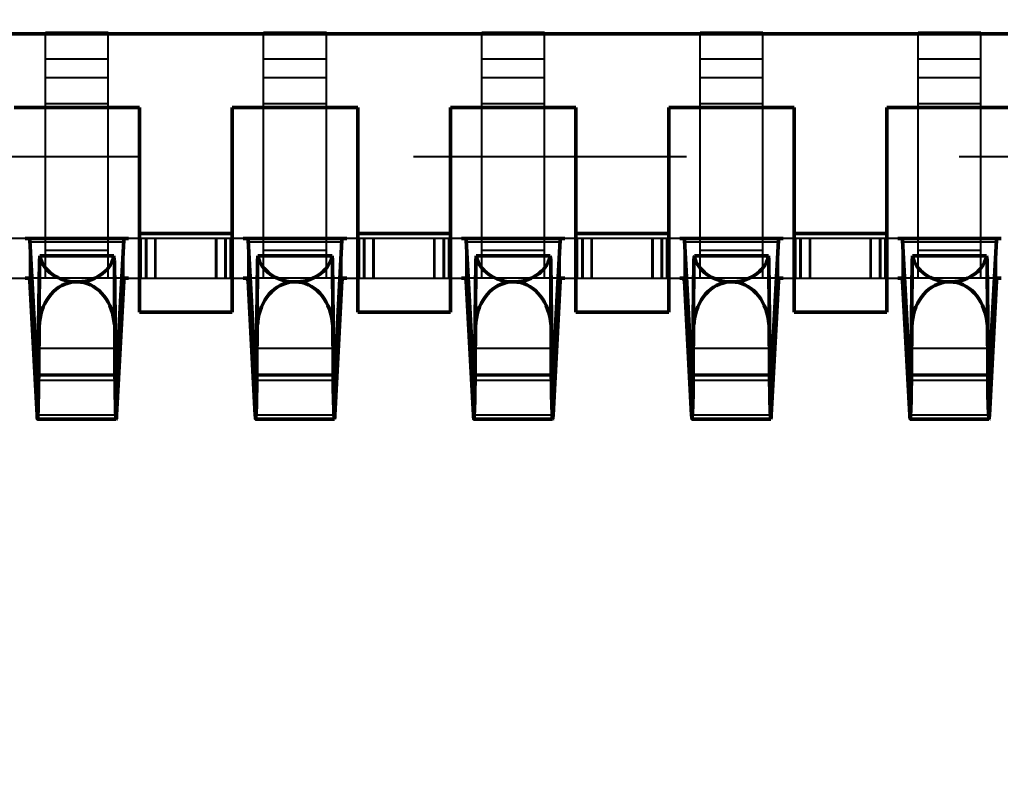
# Model space of a CAD drawing. Header units: millimetres. Extents: x -27 to 31.5, y -2.8 to 12.3.
# Drawn here: x 9.79 to 13.386, y 0 to 2.752 of the extents above; entities that cross this region are included whole.
import ezdxf

# ---------------------------------------------------------------- set-up
doc = ezdxf.new("R2010")
doc.units = ezdxf.units.MM
doc.linetypes.add('Dashed', pattern=[2, 1, -1])
for name, color, linetype, lineweight in [('AM_0', 7, 'Continuous', 50), ('AM_4', 3, 'Continuous', 25), ('AM_5', 3, 'Continuous', 25), ('AM_9', 6, 'Dashed', 25)]:
    doc.layers.add(name, color=color, linetype=linetype, lineweight=lineweight)
doc.dimstyles.new('ISO-25', dxfattribs={"dimtxt": 2.5, "dimasz": 2.5, "dimexe": 1.25, "dimexo": 0.625, "dimtad": 1, "dimtxsty": 'Standard', "dimcen": 2.5, "dimadec": 0, "dimazin": 0, "dimtfac": 1, "dimtmove": 0, "dimatfit": 3, "dimfxl": 1, "dimarcsym": 0})

# ---------------------------------------------------------------- blocks, each defined once
blk = doc.blocks.new('1_ERF8_C_211_05_0_060PN_0_in_ERF8_060_05_0_L_DV_TR_4')
at = {"layer": 'AM_0'}
for p, q in [((10.182, 1.95), (9.8104, 1.95)), ((9.8183, 1.95), (9.8172, 1.95)), ((9.8278, 1.9438), (9.8545, 1.447)), ((10.1455, 1.447), (10.1722, 1.9438)), ((10.1828, 1.95), (10.1817, 1.95)), ((10.1896, 1.95), (10.1828, 1.95)), ((10.9896, 1.95), (10.6104, 1.95)), ((10.6183, 1.95), (10.6172, 1.95)), ((10.6278, 1.9438), (10.6545, 1.447)), ((10.9455, 1.447), (10.9722, 1.9438)), ((10.9828, 1.95), (10.9817, 1.95)), ((11.7896, 1.95), (11.4104, 1.95)), ((11.4183, 1.95), (11.4172, 1.95)), ((11.4278, 1.9438), (11.4545, 1.447)), ((11.7455, 1.447), (11.7722, 1.9438)), ((11.7828, 1.95), (11.7817, 1.95)), ((12.5896, 1.95), (12.2104, 1.95)), ((12.2183, 1.95), (12.2172, 1.95)), ((12.2278, 1.9438), (12.2545, 1.447)), ((12.5455, 1.447), (12.5722, 1.9438)), ((12.5828, 1.95), (12.5817, 1.95)), ((13.3896, 1.95), (13.0104, 1.95)), ((13.0183, 1.95), (13.0172, 1.95)), ((13.0278, 1.9438), (13.0545, 1.447)), ((13.3455, 1.447), (13.3722, 1.9438)), ((13.3828, 1.95), (13.3817, 1.95)), ((10.1359, 1.886), (9.8641, 1.886)), ((10.9359, 1.886), (10.6641, 1.886)), ((11.7359, 1.886), (11.4641, 1.886)), ((12.5359, 1.886), (12.2641, 1.886)), ((13.3359, 1.886), (13.0641, 1.886)), ((9.8588, 1.547), (9.8625, 1.8698)), ((9.8604, 1.4519), (9.8625, 1.8698)), ((10.1375, 1.8698), (10.1412, 1.547)), ((10.1396, 1.4519), (10.1375, 1.8698)), ((10.6588, 1.547), (10.6625, 1.8698)), ((10.6604, 1.4519), (10.6625, 1.8698)), ((10.9375, 1.8698), (10.9412, 1.547)), ((10.9396, 1.4519), (10.9375, 1.8698)), ((11.4588, 1.547), (11.4625, 1.8698)), ((11.4604, 1.4519), (11.4625, 1.8698)), ((11.7375, 1.8698), (11.7412, 1.547)), ((11.7396, 1.4519), (11.7375, 1.8698)), ((12.2588, 1.547), (12.2625, 1.8698)), ((12.2604, 1.4519), (12.2625, 1.8698)), ((12.5375, 1.8698), (12.5412, 1.547)), ((12.5396, 1.4519), (12.5375, 1.8698)), ((13.0588, 1.547), (13.0625, 1.8698)), ((13.0604, 1.4519), (13.0625, 1.8698)), ((13.3375, 1.8698), (13.3412, 1.547)), ((13.3396, 1.4519), (13.3375, 1.8698)), ((9.8104, 1.805), (9.8249, 1.805)), ((10.1751, 1.805), (10.1896, 1.805)), ((10.6104, 1.805), (10.6249, 1.805)), ((10.9751, 1.805), (10.9896, 1.805)), ((11.4104, 1.805), (11.4249, 1.805)), ((11.7751, 1.805), (11.7896, 1.805)), ((12.2104, 1.805), (12.2249, 1.805)), ((12.5751, 1.805), (12.5896, 1.805)), ((13.0104, 1.805), (13.0249, 1.805)), ((13.3751, 1.805), (13.3896, 1.805)), ((9.854, 1.302), (9.8278, 1.7948)), ((10.0081, 1.791), (9.9919, 1.791)), ((10.1722, 1.7948), (10.146, 1.302)), ((10.654, 1.302), (10.6278, 1.7948)), ((10.8081, 1.791), (10.7919, 1.791)), ((10.9722, 1.7948), (10.946, 1.302)), ((11.454, 1.302), (11.4278, 1.7948)), ((11.6081, 1.791), (11.5919, 1.791)), ((11.7722, 1.7948), (11.746, 1.302)), ((12.254, 1.302), (12.2278, 1.7948)), ((12.4081, 1.791), (12.3919, 1.791)), ((12.5722, 1.7948), (12.546, 1.302)), ((13.054, 1.302), (13.0278, 1.7948)), ((13.2081, 1.791), (13.1919, 1.791)), ((13.3722, 1.7948), (13.346, 1.302)), ((9.8571, 1.447), (9.8545, 1.447)), ((10.1455, 1.447), (10.1429, 1.447)), ((10.6571, 1.447), (10.6545, 1.447)), ((10.9455, 1.447), (10.9429, 1.447)), ((11.4571, 1.447), (11.4545, 1.447)), ((11.7455, 1.447), (11.7429, 1.447)), ((12.2571, 1.447), (12.2545, 1.447)), ((12.5455, 1.447), (12.5429, 1.447)), ((13.0571, 1.447), (13.0545, 1.447)), ((13.3455, 1.447), (13.3429, 1.447)), ((10.1444, 1.288), (9.8556, 1.288)), ((10.9444, 1.288), (10.6556, 1.288)), ((11.7444, 1.288), (11.4556, 1.288)), ((12.5444, 1.288), (12.2556, 1.288)), ((13.3444, 1.288), (13.0556, 1.288))]:
    blk.add_line(p, q, dxfattribs=at)
for points in [[(9.8278, 1.9438), (9.825, 1.9486), (9.8183, 1.95)], [(10.1817, 1.95), (10.1752, 1.9487), (10.1722, 1.9438)], [(10.6278, 1.9438), (10.625, 1.9486), (10.6183, 1.95)], [(10.9817, 1.95), (10.9752, 1.9487), (10.9722, 1.9438)], [(11.4278, 1.9438), (11.425, 1.9486), (11.4183, 1.95)], [(11.7817, 1.95), (11.7752, 1.9487), (11.7722, 1.9438)], [(12.2278, 1.9438), (12.225, 1.9486), (12.2183, 1.95)], [(12.5817, 1.95), (12.5752, 1.9487), (12.5722, 1.9438)], [(13.0278, 1.9438), (13.025, 1.9486), (13.0183, 1.95)], [(13.3817, 1.95), (13.3752, 1.9487), (13.3722, 1.9438)], [(9.8625, 1.8698), (9.8638, 1.8842), (9.8641, 1.886)], [(9.8641, 1.886), (9.8665, 1.8763), (9.87, 1.8668), (9.8745, 1.8576), (9.88, 1.8487), (9.8863, 1.8403), (9.8936, 1.8323), (9.9016, 1.825), (9.9104, 1.8182), (9.9198, 1.812), (9.9299, 1.8066), (9.9405, 1.802), (9.9516, 1.7981), (9.963, 1.795), (9.9747, 1.7927), (9.9866, 1.7913), (9.9919, 1.791)], [(10.0081, 1.791), (10.0201, 1.792), (10.0319, 1.7939), (10.0435, 1.7966), (10.0547, 1.8002), (10.0655, 1.8045), (10.0758, 1.8096), (10.0856, 1.8154), (10.0947, 1.8219), (10.103, 1.829), (10.1106, 1.8367), (10.1174, 1.845), (10.1232, 1.8536), (10.1281, 1.8627), (10.1321, 1.8721), (10.135, 1.8817), (10.1359, 1.886)], [(10.1359, 1.886), (10.1374, 1.8716), (10.1375, 1.8698)], [(10.6625, 1.8698), (10.6638, 1.8842), (10.6641, 1.886)], [(10.6641, 1.886), (10.6665, 1.8763), (10.67, 1.8668), (10.6745, 1.8576), (10.68, 1.8487), (10.6863, 1.8403), (10.6936, 1.8323), (10.7016, 1.825), (10.7104, 1.8182), (10.7198, 1.812), (10.7299, 1.8066), (10.7405, 1.802), (10.7516, 1.7981), (10.763, 1.795), (10.7747, 1.7927), (10.7866, 1.7913), (10.7919, 1.791)], [(10.8081, 1.791), (10.8201, 1.792), (10.8319, 1.7939), (10.8435, 1.7966), (10.8547, 1.8002), (10.8655, 1.8045), (10.8758, 1.8096), (10.8856, 1.8154), (10.8947, 1.8219), (10.903, 1.829), (10.9106, 1.8367), (10.9174, 1.845), (10.9232, 1.8536), (10.9281, 1.8627), (10.9321, 1.8721), (10.935, 1.8817), (10.9359, 1.886)], [(10.9359, 1.886), (10.9374, 1.8716), (10.9375, 1.8698)], [(11.4625, 1.8698), (11.4638, 1.8842), (11.4641, 1.886)], [(11.4641, 1.886), (11.4665, 1.8763), (11.47, 1.8668), (11.4745, 1.8576), (11.48, 1.8487), (11.4863, 1.8403), (11.4936, 1.8323), (11.5016, 1.825), (11.5104, 1.8182), (11.5198, 1.812), (11.5299, 1.8066), (11.5405, 1.802), (11.5516, 1.7981), (11.563, 1.795), (11.5747, 1.7927), (11.5866, 1.7913), (11.5919, 1.791)], [(11.6081, 1.791), (11.6201, 1.792), (11.6319, 1.7939), (11.6435, 1.7966), (11.6547, 1.8002), (11.6655, 1.8045), (11.6758, 1.8096), (11.6856, 1.8154), (11.6947, 1.8219), (11.703, 1.829), (11.7106, 1.8367), (11.7174, 1.845), (11.7232, 1.8536), (11.7281, 1.8627), (11.7321, 1.8721), (11.735, 1.8817), (11.7359, 1.886)], [(11.7359, 1.886), (11.7374, 1.8716), (11.7375, 1.8698)], [(12.2625, 1.8698), (12.2638, 1.8842), (12.2641, 1.886)], [(12.2641, 1.886), (12.2665, 1.8763), (12.27, 1.8668), (12.2745, 1.8576), (12.28, 1.8487), (12.2863, 1.8403), (12.2936, 1.8323), (12.3016, 1.825), (12.3104, 1.8182), (12.3198, 1.812), (12.3299, 1.8066), (12.3405, 1.802), (12.3516, 1.7981), (12.363, 1.795), (12.3747, 1.7927), (12.3866, 1.7913), (12.3919, 1.791)], [(12.4081, 1.791), (12.4201, 1.792), (12.4319, 1.7939), (12.4435, 1.7966), (12.4547, 1.8002), (12.4655, 1.8045), (12.4758, 1.8096), (12.4856, 1.8154), (12.4947, 1.8219), (12.503, 1.829), (12.5106, 1.8367), (12.5174, 1.845), (12.5232, 1.8536), (12.5281, 1.8627), (12.5321, 1.8721), (12.535, 1.8817), (12.5359, 1.886)], [(12.5359, 1.886), (12.5374, 1.8716), (12.5375, 1.8698)], [(13.0625, 1.8698), (13.0638, 1.8842), (13.0641, 1.886)], [(13.0641, 1.886), (13.0665, 1.8763), (13.07, 1.8668), (13.0745, 1.8576), (13.08, 1.8487), (13.0863, 1.8403), (13.0936, 1.8323), (13.1016, 1.825), (13.1104, 1.8182), (13.1198, 1.812), (13.1299, 1.8066), (13.1405, 1.802), (13.1516, 1.7981), (13.163, 1.795), (13.1747, 1.7927), (13.1866, 1.7913), (13.1919, 1.791)], [(13.2081, 1.791), (13.2201, 1.792), (13.2319, 1.7939), (13.2435, 1.7966), (13.2547, 1.8002), (13.2655, 1.8045), (13.2758, 1.8096), (13.2856, 1.8154), (13.2947, 1.8219), (13.303, 1.829), (13.3106, 1.8367), (13.3174, 1.845), (13.3232, 1.8536), (13.3281, 1.8627), (13.3321, 1.8721), (13.335, 1.8817), (13.3359, 1.886)], [(13.3359, 1.886), (13.3374, 1.8716), (13.3375, 1.8698)], [(9.8249, 1.805), (9.8274, 1.7978), (9.8278, 1.7948)], [(10.1722, 1.7948), (10.1738, 1.802), (10.1751, 1.805)], [(10.6249, 1.805), (10.6274, 1.7978), (10.6278, 1.7948)], [(10.9722, 1.7948), (10.9738, 1.802), (10.9751, 1.805)], [(11.4249, 1.805), (11.4274, 1.7978), (11.4278, 1.7948)], [(11.7722, 1.7948), (11.7738, 1.802), (11.7751, 1.805)], [(12.2249, 1.805), (12.2274, 1.7978), (12.2278, 1.7948)], [(12.5722, 1.7948), (12.5738, 1.802), (12.5751, 1.805)], [(13.0249, 1.805), (13.0274, 1.7978), (13.0278, 1.7948)], [(13.3722, 1.7948), (13.3738, 1.802), (13.3751, 1.805)], [(9.9919, 1.791), (9.9799, 1.7895), (9.9681, 1.7867), (9.9565, 1.7828), (9.9453, 1.7775), (9.9345, 1.7712), (9.9242, 1.7637), (9.9144, 1.7551), (9.9053, 1.7456), (9.897, 1.7351), (9.8894, 1.7238), (9.8826, 1.7117), (9.8768, 1.6989), (9.8719, 1.6856), (9.8679, 1.6718), (9.865, 1.6576), (9.8631, 1.6432), (9.8625, 1.6351)], [(10.1375, 1.6351), (10.1362, 1.6496), (10.1338, 1.6639), (10.1304, 1.6779), (10.1261, 1.6915), (10.1207, 1.7046), (10.1145, 1.7171), (10.1074, 1.7288), (10.0994, 1.7398), (10.0908, 1.7499), (10.0814, 1.759), (10.0714, 1.7671), (10.0608, 1.7741), (10.0498, 1.78), (10.0384, 1.7847), (10.0267, 1.7881), (10.0149, 1.7903), (10.0081, 1.791)], [(10.7919, 1.791), (10.7799, 1.7895), (10.7681, 1.7867), (10.7565, 1.7828), (10.7453, 1.7775), (10.7345, 1.7712), (10.7242, 1.7637), (10.7144, 1.7551), (10.7053, 1.7456), (10.697, 1.7351), (10.6894, 1.7238), (10.6826, 1.7117), (10.6768, 1.6989), (10.6719, 1.6856), (10.6679, 1.6718), (10.665, 1.6576), (10.6631, 1.6432), (10.6625, 1.6351)], [(10.9375, 1.6351), (10.9362, 1.6496), (10.9338, 1.6639), (10.9304, 1.6779), (10.9261, 1.6915), (10.9207, 1.7046), (10.9145, 1.7171), (10.9074, 1.7288), (10.8994, 1.7398), (10.8908, 1.7499), (10.8814, 1.759), (10.8714, 1.7671), (10.8608, 1.7741), (10.8498, 1.78), (10.8384, 1.7847), (10.8267, 1.7881), (10.8149, 1.7903), (10.8081, 1.791)], [(11.5919, 1.791), (11.5799, 1.7895), (11.5681, 1.7867), (11.5565, 1.7828), (11.5453, 1.7775), (11.5345, 1.7712), (11.5242, 1.7637), (11.5144, 1.7551), (11.5053, 1.7456), (11.497, 1.7351), (11.4894, 1.7238), (11.4826, 1.7117), (11.4768, 1.6989), (11.4719, 1.6856), (11.4679, 1.6718), (11.465, 1.6576), (11.4631, 1.6432), (11.4625, 1.6351)], [(11.7375, 1.6351), (11.7362, 1.6496), (11.7338, 1.6639), (11.7304, 1.6779), (11.7261, 1.6915), (11.7207, 1.7046), (11.7145, 1.7171), (11.7074, 1.7288), (11.6994, 1.7398), (11.6908, 1.7499), (11.6814, 1.759), (11.6714, 1.7671), (11.6608, 1.7741), (11.6498, 1.78), (11.6384, 1.7847), (11.6267, 1.7881), (11.6149, 1.7903), (11.6081, 1.791)], [(12.3919, 1.791), (12.3799, 1.7895), (12.3681, 1.7867), (12.3565, 1.7828), (12.3453, 1.7775), (12.3345, 1.7712), (12.3242, 1.7637), (12.3144, 1.7551), (12.3053, 1.7456), (12.297, 1.7351), (12.2894, 1.7238), (12.2826, 1.7117), (12.2768, 1.6989), (12.2719, 1.6856), (12.2679, 1.6718), (12.265, 1.6576), (12.2631, 1.6432), (12.2625, 1.6351)], [(12.5375, 1.6351), (12.5362, 1.6496), (12.5338, 1.6639), (12.5304, 1.6779), (12.5261, 1.6915), (12.5207, 1.7046), (12.5145, 1.7171), (12.5074, 1.7288), (12.4994, 1.7398), (12.4908, 1.7499), (12.4814, 1.759), (12.4714, 1.7671), (12.4608, 1.7741), (12.4498, 1.78), (12.4384, 1.7847), (12.4267, 1.7881), (12.4149, 1.7903), (12.4081, 1.791)], [(13.1919, 1.791), (13.1799, 1.7895), (13.1681, 1.7867), (13.1565, 1.7828), (13.1453, 1.7775), (13.1345, 1.7712), (13.1242, 1.7637), (13.1144, 1.7551), (13.1053, 1.7456), (13.097, 1.7351), (13.0894, 1.7238), (13.0826, 1.7117), (13.0768, 1.6989), (13.0719, 1.6856), (13.0679, 1.6718), (13.065, 1.6576), (13.0631, 1.6432), (13.0625, 1.6351)], [(13.3375, 1.6351), (13.3362, 1.6496), (13.3338, 1.6639), (13.3304, 1.6779), (13.3261, 1.6915), (13.3207, 1.7046), (13.3145, 1.7171), (13.3074, 1.7288), (13.2994, 1.7398), (13.2908, 1.7499), (13.2814, 1.759), (13.2714, 1.7671), (13.2608, 1.7741), (13.2498, 1.78), (13.2384, 1.7847), (13.2267, 1.7881), (13.2149, 1.7903), (13.2081, 1.791)], [(9.8588, 1.547), (9.8586, 1.5288), (9.8584, 1.5118), (9.8582, 1.4961), (9.8579, 1.4819), (9.8577, 1.4693), (9.8574, 1.4582), (9.8571, 1.449), (9.8568, 1.4415), (9.8565, 1.4359), (9.8562, 1.4322), (9.8559, 1.4304), (9.8558, 1.4302)], [(10.1442, 1.4302), (10.1439, 1.4312), (10.1436, 1.4341), (10.1433, 1.4389), (10.143, 1.4457), (10.1427, 1.4542), (10.1424, 1.4645), (10.1422, 1.4765), (10.1419, 1.4901), (10.1417, 1.5052), (10.1415, 1.5217), (10.1413, 1.5394), (10.1412, 1.547)], [(10.6588, 1.547), (10.6586, 1.5288), (10.6584, 1.5118), (10.6582, 1.4961), (10.6579, 1.4819), (10.6577, 1.4693), (10.6574, 1.4582), (10.6571, 1.449), (10.6568, 1.4415), (10.6565, 1.4359), (10.6562, 1.4322), (10.6559, 1.4304), (10.6558, 1.4302)], [(10.9442, 1.4302), (10.9439, 1.4312), (10.9436, 1.4341), (10.9433, 1.4389), (10.943, 1.4457), (10.9427, 1.4542), (10.9424, 1.4645), (10.9422, 1.4765), (10.9419, 1.4901), (10.9417, 1.5052), (10.9415, 1.5217), (10.9413, 1.5394), (10.9412, 1.547)], [(11.4588, 1.547), (11.4586, 1.5288), (11.4584, 1.5118), (11.4582, 1.4961), (11.4579, 1.4819), (11.4577, 1.4693), (11.4574, 1.4582), (11.4571, 1.449), (11.4568, 1.4415), (11.4565, 1.4359), (11.4562, 1.4322), (11.4559, 1.4304), (11.4558, 1.4302)], [(11.7442, 1.4302), (11.7439, 1.4312), (11.7436, 1.4341), (11.7433, 1.4389), (11.743, 1.4457), (11.7427, 1.4542), (11.7424, 1.4645), (11.7422, 1.4765), (11.7419, 1.4901), (11.7417, 1.5052), (11.7415, 1.5217), (11.7413, 1.5394), (11.7412, 1.547)], [(12.2588, 1.547), (12.2586, 1.5288), (12.2584, 1.5118), (12.2582, 1.4961), (12.2579, 1.4819), (12.2577, 1.4693), (12.2574, 1.4582), (12.2571, 1.449), (12.2568, 1.4415), (12.2565, 1.4359), (12.2562, 1.4322), (12.2559, 1.4304), (12.2558, 1.4302)], [(12.5442, 1.4302), (12.5439, 1.4312), (12.5436, 1.4341), (12.5433, 1.4389), (12.543, 1.4457), (12.5427, 1.4542), (12.5424, 1.4645), (12.5422, 1.4765), (12.5419, 1.4901), (12.5417, 1.5052), (12.5415, 1.5217), (12.5413, 1.5394), (12.5412, 1.547)], [(13.0588, 1.547), (13.0586, 1.5288), (13.0584, 1.5118), (13.0582, 1.4961), (13.0579, 1.4819), (13.0577, 1.4693), (13.0574, 1.4582), (13.0571, 1.449), (13.0568, 1.4415), (13.0565, 1.4359), (13.0562, 1.4322), (13.0559, 1.4304), (13.0558, 1.4302)], [(13.3442, 1.4302), (13.3439, 1.4312), (13.3436, 1.4341), (13.3433, 1.4389), (13.343, 1.4457), (13.3427, 1.4542), (13.3424, 1.4645), (13.3422, 1.4765), (13.3419, 1.4901), (13.3417, 1.5052), (13.3415, 1.5217), (13.3413, 1.5394), (13.3412, 1.547)], [(9.8558, 1.4302), (9.8555, 1.4312), (9.8552, 1.4341), (9.8549, 1.4389), (9.8546, 1.4457), (9.8545, 1.447)], [(9.8604, 1.4519), (9.86, 1.4227), (9.8596, 1.396), (9.8592, 1.3718), (9.8588, 1.3504), (9.8583, 1.3319), (9.8578, 1.3166), (9.8572, 1.3044), (9.8567, 1.2956), (9.8562, 1.2901), (9.8556, 1.288), (9.8556, 1.288)], [(10.1444, 1.288), (10.1439, 1.2897), (10.1433, 1.2948), (10.1428, 1.3032), (10.1423, 1.315), (10.1418, 1.33), (10.1413, 1.3481), (10.1408, 1.3692), (10.1404, 1.393), (10.14, 1.4195), (10.1396, 1.4484), (10.1396, 1.4519)], [(10.1455, 1.447), (10.1452, 1.44), (10.1449, 1.4348), (10.1446, 1.4316), (10.1443, 1.4302), (10.1442, 1.4302)], [(10.6558, 1.4302), (10.6555, 1.4312), (10.6552, 1.4341), (10.6549, 1.4389), (10.6546, 1.4457), (10.6545, 1.447)], [(10.6604, 1.4519), (10.66, 1.4227), (10.6596, 1.396), (10.6592, 1.3718), (10.6588, 1.3504), (10.6583, 1.3319), (10.6578, 1.3166), (10.6572, 1.3044), (10.6567, 1.2956), (10.6562, 1.2901), (10.6556, 1.288), (10.6556, 1.288)], [(10.9444, 1.288), (10.9439, 1.2897), (10.9433, 1.2948), (10.9428, 1.3032), (10.9423, 1.315), (10.9418, 1.33), (10.9413, 1.3481), (10.9408, 1.3692), (10.9404, 1.393), (10.94, 1.4195), (10.9396, 1.4484), (10.9396, 1.4519)], [(10.9455, 1.447), (10.9452, 1.44), (10.9449, 1.4348), (10.9446, 1.4316), (10.9443, 1.4302), (10.9442, 1.4302)], [(11.4558, 1.4302), (11.4555, 1.4312), (11.4552, 1.4341), (11.4549, 1.4389), (11.4546, 1.4457), (11.4545, 1.447)], [(11.4604, 1.4519), (11.46, 1.4227), (11.4596, 1.396), (11.4592, 1.3718), (11.4588, 1.3504), (11.4583, 1.3319), (11.4578, 1.3166), (11.4572, 1.3044), (11.4567, 1.2956), (11.4562, 1.2901), (11.4556, 1.288), (11.4556, 1.288)], [(11.7444, 1.288), (11.7439, 1.2897), (11.7433, 1.2948), (11.7428, 1.3032), (11.7423, 1.315), (11.7418, 1.33), (11.7413, 1.3481), (11.7408, 1.3692), (11.7404, 1.393), (11.74, 1.4195), (11.7396, 1.4484), (11.7396, 1.4519)], [(11.7455, 1.447), (11.7452, 1.44), (11.7449, 1.4348), (11.7446, 1.4316), (11.7443, 1.4302), (11.7442, 1.4302)], [(12.2558, 1.4302), (12.2555, 1.4312), (12.2552, 1.4341), (12.2549, 1.4389), (12.2546, 1.4457), (12.2545, 1.447)], [(12.2604, 1.4519), (12.26, 1.4227), (12.2596, 1.396), (12.2592, 1.3718), (12.2588, 1.3504), (12.2583, 1.3319), (12.2578, 1.3166), (12.2572, 1.3044), (12.2567, 1.2956), (12.2562, 1.2901), (12.2556, 1.288), (12.2556, 1.288)], [(12.5444, 1.288), (12.5439, 1.2897), (12.5433, 1.2948), (12.5428, 1.3032), (12.5423, 1.315), (12.5418, 1.33), (12.5413, 1.3481), (12.5408, 1.3692), (12.5404, 1.393), (12.54, 1.4195), (12.5396, 1.4484), (12.5396, 1.4519)], [(12.5455, 1.447), (12.5452, 1.44), (12.5449, 1.4348), (12.5446, 1.4316), (12.5443, 1.4302), (12.5442, 1.4302)], [(13.0558, 1.4302), (13.0555, 1.4312), (13.0552, 1.4341), (13.0549, 1.4389), (13.0546, 1.4457), (13.0545, 1.447)], [(13.0604, 1.4519), (13.06, 1.4227), (13.0596, 1.396), (13.0592, 1.3718), (13.0588, 1.3504), (13.0583, 1.3319), (13.0578, 1.3166), (13.0572, 1.3044), (13.0567, 1.2956), (13.0562, 1.2901), (13.0556, 1.288), (13.0556, 1.288)], [(13.3444, 1.288), (13.3439, 1.2897), (13.3433, 1.2948), (13.3428, 1.3032), (13.3423, 1.315), (13.3418, 1.33), (13.3413, 1.3481), (13.3408, 1.3692), (13.3404, 1.393), (13.34, 1.4195), (13.3396, 1.4484), (13.3396, 1.4519)], [(13.3455, 1.447), (13.3452, 1.44), (13.3449, 1.4348), (13.3446, 1.4316), (13.3443, 1.4302), (13.3442, 1.4302)], [(9.8556, 1.288), (9.855, 1.2896), (9.8545, 1.2946), (9.854, 1.302)], [(10.146, 1.302), (10.1455, 1.294), (10.1449, 1.2893), (10.1444, 1.288)], [(10.6556, 1.288), (10.655, 1.2896), (10.6545, 1.2946), (10.654, 1.302)], [(10.946, 1.302), (10.9455, 1.294), (10.9449, 1.2893), (10.9444, 1.288)], [(11.4556, 1.288), (11.455, 1.2896), (11.4545, 1.2946), (11.454, 1.302)], [(11.746, 1.302), (11.7455, 1.294), (11.7449, 1.2893), (11.7444, 1.288)], [(12.2556, 1.288), (12.255, 1.2896), (12.2545, 1.2946), (12.254, 1.302)], [(12.546, 1.302), (12.5455, 1.294), (12.5449, 1.2893), (12.5444, 1.288)], [(13.0556, 1.288), (13.055, 1.2896), (13.0545, 1.2946), (13.054, 1.302)], [(13.346, 1.302), (13.3455, 1.294), (13.3449, 1.2893), (13.3444, 1.288)]]:
    blk.add_lwpolyline(points, dxfattribs=at)
at = {"layer": 'AM_4'}
for p, q in [((9.8278, 1.7948), (9.8278, 1.9438)), ((10.1722, 1.7948), (10.1722, 1.9438)), ((10.6278, 1.7948), (10.6278, 1.9438)), ((10.9722, 1.7948), (10.9722, 1.9438)), ((11.4278, 1.7948), (11.4278, 1.9438)), ((11.7722, 1.7948), (11.7722, 1.9438)), ((12.2278, 1.7948), (12.2278, 1.9438)), ((12.5722, 1.7948), (12.5722, 1.9438)), ((13.0278, 1.7948), (13.0278, 1.9438)), ((13.3722, 1.7948), (13.3722, 1.9438)), ((10.1717, 1.936), (9.8283, 1.936)), ((10.9717, 1.936), (10.6283, 1.936)), ((11.7717, 1.936), (11.4283, 1.936)), ((12.5717, 1.936), (12.2283, 1.936)), ((13.3717, 1.936), (13.0283, 1.936)), ((10.1396, 1.4519), (9.8604, 1.4519)), ((10.9396, 1.4519), (10.6604, 1.4519)), ((11.7396, 1.4519), (11.4604, 1.4519)), ((12.5396, 1.4519), (12.2604, 1.4519)), ((13.3396, 1.4519), (13.0604, 1.4519))]:
    blk.add_line(p, q, dxfattribs=at)
at = {"layer": 'AM_9'}
for p, q in [((10.115, 2.705), (9.885, 2.705)), ((9.885, 1.805), (9.885, 2.705)), ((10.115, 1.805), (10.115, 2.705)), ((10.915, 2.705), (10.685, 2.705)), ((10.685, 1.805), (10.685, 2.705)), ((10.915, 1.805), (10.915, 2.705)), ((11.715, 2.705), (11.485, 2.705)), ((11.485, 1.805), (11.485, 2.705)), ((11.715, 1.805), (11.715, 2.705)), ((12.515, 2.705), (12.285, 2.705)), ((12.285, 1.805), (12.285, 2.705)), ((12.515, 1.805), (12.515, 2.705)), ((13.315, 2.705), (13.085, 2.705)), ((13.085, 1.805), (13.085, 2.705)), ((13.315, 1.805), (13.315, 2.705)), ((10.115, 2.607), (9.885, 2.607)), ((10.915, 2.607), (10.685, 2.607)), ((11.715, 2.607), (11.485, 2.607)), ((12.515, 2.607), (12.285, 2.607)), ((13.315, 2.607), (13.085, 2.607)), ((10.115, 2.539), (9.885, 2.539)), ((10.915, 2.539), (10.685, 2.539)), ((11.715, 2.539), (11.485, 2.539)), ((12.515, 2.539), (12.285, 2.539)), ((13.315, 2.539), (13.085, 2.539)), ((10.115, 2.4432), (9.885, 2.4432)), ((10.915, 2.4432), (10.685, 2.4432)), ((11.715, 2.4432), (11.485, 2.4432)), ((12.515, 2.4432), (12.285, 2.4432)), ((13.315, 2.4432), (13.085, 2.4432)), ((9.8104, 1.95), (9.3896, 1.95)), ((10.1828, 1.95), (9.8172, 1.95)), ((10.6104, 1.95), (10.1896, 1.95)), ((10.2362, 1.805), (10.2362, 1.95)), ((10.2524, 1.805), (10.2524, 1.95)), ((10.2562, 1.805), (10.2562, 1.95)), ((10.287, 1.805), (10.287, 1.95)), ((10.29, 1.805), (10.29, 1.95)), ((10.51, 1.805), (10.51, 1.95)), ((10.513, 1.805), (10.513, 1.95)), ((10.5438, 1.805), (10.5438, 1.95)), ((10.5476, 1.805), (10.5476, 1.95)), ((10.5638, 1.805), (10.5638, 1.95)), ((10.9828, 1.95), (10.6172, 1.95)), ((11.4104, 1.95), (10.9896, 1.95)), ((11.0362, 1.805), (11.0362, 1.95)), ((11.0524, 1.805), (11.0524, 1.95)), ((11.0562, 1.805), (11.0562, 1.95)), ((11.087, 1.805), (11.087, 1.95)), ((11.09, 1.805), (11.09, 1.95)), ((11.31, 1.805), (11.31, 1.95)), ((11.313, 1.805), (11.313, 1.95)), ((11.3438, 1.805), (11.3438, 1.95)), ((11.3476, 1.805), (11.3476, 1.95)), ((11.3638, 1.805), (11.3638, 1.95)), ((11.7828, 1.95), (11.4172, 1.95)), ((12.2104, 1.95), (11.7896, 1.95)), ((11.8362, 1.805), (11.8362, 1.95)), ((11.8524, 1.805), (11.8524, 1.95)), ((11.8562, 1.805), (11.8562, 1.95)), ((11.887, 1.805), (11.887, 1.95)), ((11.89, 1.805), (11.89, 1.95)), ((12.11, 1.805), (12.11, 1.95)), ((12.113, 1.805), (12.113, 1.95)), ((12.1438, 1.805), (12.1438, 1.95)), ((12.1476, 1.805), (12.1476, 1.95)), ((12.1638, 1.805), (12.1638, 1.95)), ((12.5828, 1.95), (12.2172, 1.95)), ((13.0104, 1.95), (12.5896, 1.95)), ((12.6362, 1.805), (12.6362, 1.95)), ((12.6524, 1.805), (12.6524, 1.95)), ((12.6562, 1.805), (12.6562, 1.95)), ((12.687, 1.805), (12.687, 1.95)), ((12.69, 1.805), (12.69, 1.95)), ((12.91, 1.805), (12.91, 1.95)), ((12.913, 1.805), (12.913, 1.95)), ((12.9438, 1.805), (12.9438, 1.95)), ((12.9476, 1.805), (12.9476, 1.95)), ((12.9638, 1.805), (12.9638, 1.95)), ((13.3828, 1.95), (13.0172, 1.95)), ((10.115, 1.906), (9.885, 1.906)), ((10.915, 1.906), (10.685, 1.906)), ((11.715, 1.906), (11.485, 1.906)), ((12.515, 1.906), (12.285, 1.906)), ((13.315, 1.906), (13.085, 1.906)), ((9.3896, 1.805), (9.8104, 1.805)), ((10.1751, 1.805), (9.8249, 1.805)), ((10.1896, 1.805), (10.6104, 1.805)), ((10.9751, 1.805), (10.6249, 1.805)), ((10.9896, 1.805), (11.4104, 1.805)), ((11.7751, 1.805), (11.4249, 1.805)), ((11.7896, 1.805), (12.2104, 1.805)), ((12.5751, 1.805), (12.2249, 1.805)), ((12.5896, 1.805), (13.0104, 1.805)), ((13.3751, 1.805), (13.0249, 1.805)), ((10.1412, 1.547), (9.8588, 1.547)), ((10.9412, 1.547), (10.6588, 1.547)), ((11.7412, 1.547), (11.4588, 1.547)), ((12.5412, 1.547), (12.2588, 1.547)), ((13.3412, 1.547), (13.0588, 1.547)), ((10.1429, 1.447), (9.8571, 1.447)), ((10.9429, 1.447), (10.6571, 1.447)), ((11.7429, 1.447), (11.4571, 1.447)), ((12.5429, 1.447), (12.2571, 1.447)), ((13.3429, 1.447), (13.0571, 1.447)), ((9.8558, 1.4302), (10.1442, 1.4302)), ((10.6558, 1.4302), (10.9442, 1.4302)), ((11.4558, 1.4302), (11.7442, 1.4302)), ((12.2558, 1.4302), (12.5442, 1.4302)), ((13.0558, 1.4302), (13.3442, 1.4302)), ((10.146, 1.302), (9.854, 1.302)), ((10.946, 1.302), (10.654, 1.302)), ((11.746, 1.302), (11.454, 1.302)), ((12.546, 1.302), (12.254, 1.302)), ((13.346, 1.302), (13.054, 1.302))]:
    blk.add_line(p, q, dxfattribs=at)
blk = doc.blocks.new('2_ERF8_060_05_0_DVTR_0_in_ERF8_060_05_0_L_DV_TR_4')
at = {"layer": 'AM_0'}
for p, q in [((27, 2.7), (-27, 2.7)), ((10.23, 2.43), (9.77, 2.43)), ((10.23, 1.68), (10.23, 2.43)), ((10.57, 2.43), (10.57, 1.68)), ((11.03, 2.43), (10.57, 2.43)), ((11.03, 1.68), (11.03, 2.43)), ((11.37, 2.43), (11.37, 1.68)), ((11.83, 2.43), (11.37, 2.43)), ((11.83, 1.68), (11.83, 2.43)), ((12.17, 2.43), (12.17, 1.68)), ((12.63, 2.43), (12.17, 2.43)), ((12.63, 1.68), (12.63, 2.43)), ((12.97, 2.43), (12.97, 1.68)), ((13.43, 2.43), (12.97, 2.43)), ((10.23, 1.9687), (10.57, 1.9687)), ((11.03, 1.9687), (11.37, 1.9687)), ((11.83, 1.9687), (12.17, 1.9687)), ((12.63, 1.9687), (12.97, 1.9687)), ((10.57, 1.68), (10.23, 1.68)), ((11.37, 1.68), (11.03, 1.68)), ((12.17, 1.68), (11.83, 1.68)), ((12.97, 1.68), (12.63, 1.68))]:
    blk.add_line(p, q, dxfattribs=at)
at = {"layer": 'AM_9'}
blk.add_line((24.235, 2.25), (-24.235, 2.25), dxfattribs=at)
blk = doc.blocks.new('*D3')
at = {"layer": 'AM_5', "color": 0, "lineweight": -2}
for p, q in [((-27, 0), (-27, 5.8)), ((-26, 5.8), (26, 5.8)), ((27, 0), (27, 5.8))]:
    blk.add_line(p, q, dxfattribs=at)
at = {"layer": 'AM_5', "color": 0}
for points in [[(-26, 5.9667), (-26, 5.6333), (-27, 5.8)], [(26, 5.6333), (26, 5.9667), (27, 5.8)]]:
    blk.add_solid(points, dxfattribs=at)
at = {"layer": 'Defpoints', "color": 0}
for p in [(27, 5.3), (-27, 0), (27, 0)]:
    blk.add_point(p, dxfattribs=at)
at = {"layer": 'AM_5', "color": 0, "insert": (0, 6.8619), "char_height": 1, "attachment_point": 5}
blk.add_mtext('54 [2.126]', dxfattribs=at)

msp = doc.modelspace()

# ---------------------------------------------------------------- block references
for name in ['2_ERF8_060_05_0_DVTR_0_in_ERF8_060_05_0_L_DV_TR_4', '1_ERF8_C_211_05_0_060PN_0_in_ERF8_060_05_0_L_DV_TR_4']:
    msp.add_blockref(name, (0, 0))

# ---------------------------------------------------------------- dimensions: what is measured, and where the dimension line sits
at = {"layer": 'AM_5'}
dim = msp.add_linear_dim(base=(27, 5.8), p1=(-27, 0), p2=(27, 0), text='54 [2.126]', dimstyle='ISO-25', override={"dimtxt": 1, "dimasz": 1, "dimexe": 0, "dimexo": 0, "dimgap": 0.3}, dxfattribs=at)
dim.commit()
dim.dimension.update_dxf_attribs({"geometry": '*D3', "text_midpoint": (0, 5.8), "dimtype": 160})

doc.saveas('drawing.dxf')
